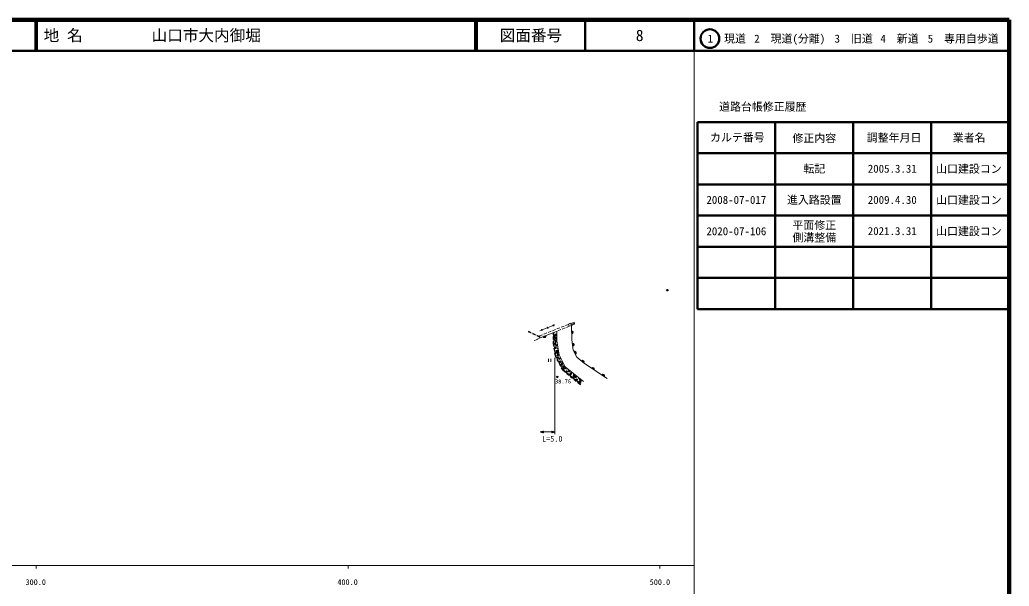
# Model space of a CAD drawing. Units: millimetres on the paper, with parts at other scales. Extents: x 40 to 680, y 20 to 380.
# Drawn here: x 362.7 to 680, y 198.4 to 380 of the extents above; entities that cross this region are included whole.
import ezdxf
from ezdxf.enums import TextEntityAlignment as Align

# ---------------------------------------------------------------- set-up
doc = ezdxf.new("R2010")
doc.units = ezdxf.units.MM
doc.header["$PDMODE"] = 32
doc.header["$PDSIZE"] = 0.5
for name, color, linetype, lineweight in [('M-BGD', 7, 'Continuous', 13), ('M-STR-HTXT', 7, 'Continuous', 13), ('M-TTL', 2, 'Continuous', 140), ('M-TTL-BAND', 7, 'Continuous', 13), ('M-TTL-FRAM', 2, 'Continuous', 50), ('M-TTL-LINE', 7, 'Continuous', 50)]:
    doc.layers.add(name, color=color, linetype=linetype, lineweight=lineweight)
doc.layers.add('M-OTRS', color=6, linetype='Continuous')
doc.layers.add('M-TTL-TXT', color=7, linetype='Continuous')
doc.styles.add('ＭＳ ゴシック', font='')
doc.styles.get('ＭＳ ゴシック').set_extended_font_data('MS Gothic')

msp = doc.modelspace()

# ---------------------------------------------------------------- linework, layer by layer
at = {"layer": 'M-BGD'}
for p, q in [((538.632, 282.44), (539.354, 282.743)), ((538.944, 281.697), (538.632, 282.44)), ((539.354, 282.743), (539.665, 282)), ((539.418, 282.589), (540.575, 283.082)), ((539.544, 282.289), (540.715, 282.763)), ((539.665, 282), (540.745, 282.453)), ((525.731, 279.925), (526.739, 279.457)), ((525.832, 280.144), (526.722, 279.731)), ((527.175, 279.521), (528.082, 279.1)), ((527.193, 279.246), (528.1, 278.825)), ((529.522, 280.3), (529.988, 280.48)), ((533.936, 279.747), (529.598, 278.058)), ((530.268, 280.588), (531.854, 281.2)), ((531.695, 279.561), (530.765, 279.194)), ((532.134, 281.308), (533.72, 281.92)), ((533.09, 280.112), (532.16, 279.745)), ((534.486, 280.663), (533.555, 280.296)), ((533.737, 279.67), (533.753, 278.942)), ((534.809, 280.087), (533.936, 279.747)), ((533.936, 279.747), (534.011, 276.23)), ((534, 282.028), (534.293, 282.141)), ((534.948, 280.141), (534.992, 277.051)), ((535.881, 281.214), (534.951, 280.847)), ((536.207, 280.631), (535.275, 280.269)), ((537.276, 281.765), (536.346, 281.398)), ((537.605, 281.176), (536.673, 280.813)), ((538.683, 282.321), (537.741, 281.949)), ((538.944, 281.697), (538.071, 281.357)), ((539.665, 282), (538.944, 281.697)), ((528.101, 277.299), (527.648, 277.12)), ((528.787, 277.57), (528.333, 277.391)), ((528.536, 278.889), (529.425, 278.476)), ((528.553, 278.615), (529.562, 278.146)), ((529.085, 277.749), (528.787, 277.57)), ((529.598, 278.058), (529.3, 277.878)), ((530.3, 279.01), (529.358, 278.638)), ((529.598, 278.058), (529.358, 278.638)), ((533.764, 278.442), (533.785, 277.442)), ((533.796, 276.942), (533.811, 276.214)), ((533.811, 276.214), (533.949, 275.214)), ((534.011, 276.23), (534.555, 272.295)), ((534.992, 277.051), (535.661, 272.556)), ((534.018, 274.719), (534.155, 273.728)), ((534.223, 273.233), (534.361, 272.233)), ((532.225, 271.315), (532.225, 270.315)), ((532.975, 270.315), (532.975, 271.315)), ((534.361, 272.233), (534.738, 271.515)), ((534.555, 272.295), (536.898, 267.826)), ((534.97, 271.072), (535.434, 270.187)), ((535.661, 272.556), (537.656, 268.707)), ((535.667, 269.744), (536.131, 268.858)), ((536.363, 268.415), (536.74, 267.697)), ((536.74, 267.697), (537.693, 266.912)), ((536.898, 267.826), (542.632, 263.101)), ((537.656, 268.707), (543.466, 263.995)), ((538.079, 266.594), (538.851, 265.958)), ((539.237, 265.64), (540.008, 265.004)), ((540.394, 264.686), (541.166, 264.05)), ((541.552, 263.732), (542.505, 262.947))]:
    msp.add_line(p, q, dxfattribs=at)
for points in [[(542.632, 263.101), (536.898, 267.826), (534.555, 272.295), (534.011, 276.23), (533.936, 279.747)], [(534.948, 280.141), (534.992, 277.051), (535.661, 272.556), (537.656, 268.707), (543.466, 263.995)], [(551.038, 264.986), (543.81, 269.77), (541.367, 271.795), (540.193, 274.062), (539.75, 277.384), (539.665, 282)]]:
    msp.add_lwpolyline(points, dxfattribs=at)
for centre, radius in [((530.128, 280.534), 0.15), ((531.994, 281.254), 0.15), ((533.86, 281.974), 0.15), ((535.08, 265.481), 0.25), ((535.08, 265.481), 0.2), ((535.08, 265.481), 0.15), ((535.08, 265.481), 0.1), ((535.08, 265.481), 0.05), ((535.08, 265.481), 0.02)]:
    msp.add_circle(centre, radius, dxfattribs=at)
for centre, radius, start, end in [((539.706, 279.788), 0.5, 271.05145, 91.05145), ((539.706, 279.788), 0.4, 271.05145, 91.05145), ((539.706, 279.788), 0.3, 271.05145, 91.05145), ((539.706, 279.788), 0.2, 271.05145, 91.05145), ((539.706, 279.788), 0.1, 271.05145, 91.05145), ((539.706, 279.788), 0.1, 271.05145, 91.05145), ((530.996, 278.602), 0.5, 201.27877, 21.27877), ((530.996, 278.602), 0.4, 201.27877, 21.27877), ((530.996, 278.602), 0.3, 201.27877, 21.27877), ((530.996, 278.602), 0.2, 201.27877, 21.27877), ((530.996, 278.602), 0.1, 201.27877, 21.27877), ((530.996, 278.602), 0.1, 201.27877, 21.27877), ((534.983, 277.641), 0.25, 90.81212, 270.81212), ((539.961, 275.802), 0.5, 277.59728, 97.59728), ((539.961, 275.802), 0.4, 277.59728, 97.59728), ((539.961, 275.802), 0.3, 277.59728, 97.59728), ((535.36, 274.579), 0.25, 98.47515, 278.47515), ((539.961, 275.802), 0.2, 277.59728, 97.59728), ((539.961, 275.802), 0.1, 277.59728, 97.59728), ((539.961, 275.802), 0.1, 277.59728, 97.59728), ((540.604, 273.268), 0.5, 297.38084, 117.38084), ((540.604, 273.268), 0.4, 297.38084, 117.38084), ((540.677, 273.127), 0.5, 297.38084, 117.38084), ((540.604, 273.268), 0.3, 297.38084, 117.38084), ((540.677, 273.127), 0.4, 297.38084, 117.38084), ((540.604, 273.268), 0.2, 297.38084, 117.38084), ((540.677, 273.127), 0.3, 297.38084, 117.38084), ((540.604, 273.268), 0.1, 297.38084, 117.38084), ((540.604, 273.268), 0.1, 297.38084, 117.38084), ((540.677, 273.127), 0.2, 297.38084, 117.38084), ((540.677, 273.127), 0.1, 297.38084, 117.38084), ((540.677, 273.127), 0.1, 297.38084, 117.38084), ((536.812, 270.337), 0.25, 117.39956, 297.39956), ((543.169, 270.301), 0.5, 320.34333, 140.34333), ((543.169, 270.301), 0.4, 320.34333, 140.34333), ((543.169, 270.301), 0.3, 320.34333, 140.34333), ((543.169, 270.301), 0.2, 320.34333, 140.34333), ((543.169, 270.301), 0.1, 320.34333, 140.34333), ((543.169, 270.301), 0.1, 320.34333, 140.34333), ((538.277, 268.204), 0.25, 140.95589, 320.95589), ((546.451, 268.021), 0.5, 326.49826, 146.49826), ((546.451, 268.021), 0.4, 326.49826, 146.49826), ((546.451, 268.021), 0.3, 326.49826, 146.49826), ((546.451, 268.021), 0.2, 326.49826, 146.49826), ((546.451, 268.021), 0.1, 326.49826, 146.49826), ((546.451, 268.021), 0.1, 326.49826, 146.49826), ((542.161, 265.054), 0.25, 140.95589, 320.95589), ((549.787, 265.814), 0.5, 326.49826, 146.49826), ((549.787, 265.814), 0.4, 326.49826, 146.49826), ((549.787, 265.814), 0.3, 326.49826, 146.49826), ((549.787, 265.814), 0.2, 326.49826, 146.49826), ((549.787, 265.814), 0.1, 326.49826, 146.49826), ((549.787, 265.814), 0.1, 326.49826, 146.49826)]:
    msp.add_arc(centre, radius, start, end, dxfattribs=at)
for p in [(534.601, 278.965), (534.091, 278.675), (534.251, 277.416), (534.391, 276.117), (534.431, 278.116), (534.661, 276.877), (534.541, 274.798), (534.661, 273.219), (534.751, 275.618), (535.001, 273.819), (535.2, 273.199), (535.22, 272.5), (535.23, 271.74), (535.8, 271.351), (535.96, 270.381), (536.699, 269.732), (536.45, 269.392), (537.009, 268.832), (537.049, 268.153), (537.519, 268.263), (538.128, 267.224), (538.828, 267.304), (539.278, 266.404), (539.517, 266.654), (535.08, 265.481), (540.327, 265.435), (540.427, 265.965), (541.016, 265.475), (541.346, 264.575), (542.136, 263.896), (542.475, 264.506), (542.505, 263.956)]:
    msp.add_point(p, dxfattribs=at)
at = {"layer": 'M-OTRS'}
msp.add_point((570.382, 293.284), dxfattribs=at)
at = {"layer": 'M-STR-HTXT'}
for p, q in [((534.293, 271.568), (534.293, 247.108)), ((529.648, 247.823), (530.648, 248.123)), ((529.648, 247.823), (530.648, 247.523)), ((529.648, 247.823), (530.648, 247.823)), ((530.648, 247.883), (529.848, 247.883)), ((530.648, 247.763), (529.848, 247.763)), ((530.048, 247.943), (530.648, 247.943)), ((530.048, 247.703), (530.648, 247.703)), ((530.648, 248.003), (530.248, 248.003)), ((530.648, 247.643), (530.248, 247.643)), ((530.448, 248.063), (530.648, 248.063)), ((530.448, 247.583), (530.648, 247.583)), ((530.648, 247.523), (530.648, 248.123)), ((530.648, 247.823), (533.293, 247.823)), ((534.293, 247.823), (533.293, 248.123)), ((533.293, 248.123), (533.293, 247.523)), ((533.493, 248.063), (533.293, 248.063)), ((533.293, 248.003), (533.693, 248.003)), ((533.893, 247.943), (533.293, 247.943)), ((533.293, 247.883), (534.093, 247.883)), ((534.293, 247.823), (533.293, 247.523)), ((534.293, 247.823), (533.293, 247.823)), ((533.293, 247.763), (534.093, 247.763)), ((533.893, 247.703), (533.293, 247.703)), ((533.293, 247.643), (533.693, 247.643)), ((533.493, 247.583), (533.293, 247.583))]:
    msp.add_line(p, q, dxfattribs=at)
at = {"layer": 'M-TTL'}
for p, q in [((680, 380), (40, 380)), ((680, 20), (680, 380))]:
    msp.add_line(p, q, dxfattribs=at)
at = {"layer": 'M-TTL-BAND'}
for p, q in [((579, 20), (579, 370)), ((40, 205), (579, 205)), ((368, 205), (368, 204)), ((468, 205), (468, 204)), ((568, 205), (568, 204))]:
    msp.add_line(p, q, dxfattribs=at)
at = {"layer": 'M-TTL-FRAM'}
for p, q in [((580, 347.197), (580, 287.197)), ((580, 347.197), (680, 347.197)), ((580, 287.197), (680, 287.197))]:
    msp.add_line(p, q, dxfattribs=at)
at = {"layer": 'M-TTL-LINE'}
for p, q in [((367.75, 380), (367.75, 370)), ((368.25, 380), (368.25, 370)), ((508.747, 380), (508.747, 370)), ((509.247, 380), (509.247, 370)), ((543.997, 380), (543.997, 370)), ((579, 380), (579, 370)), ((40, 370), (680, 370)), ((605, 347.197), (605, 287.197)), ((630, 347.197), (630, 287.197)), ((655, 347.197), (655, 287.197)), ((580, 337.197), (680, 337.197)), ((580, 327.197), (680, 327.197)), ((580, 317.197), (680, 317.197)), ((580, 307.197), (680, 307.197)), ((580, 297.197), (680, 297.197))]:
    msp.add_line(p, q, dxfattribs=at)
msp.add_circle((584.031, 373.958), 3, dxfattribs=at)

# ---------------------------------------------------------------- texts
at = {"layer": 'M-BGD', "style": 'ＭＳ ゴシック'}
msp.add_text('38.76', height=1.32, dxfattribs=at).set_placement((536.924, 264.042), align=Align.MIDDLE_CENTER)
at = {"layer": 'M-STR-HTXT', "style": 'ＭＳ ゴシック'}
msp.add_text('L=5.0', height=1.833, dxfattribs=at).set_placement((533.485, 245.65), align=Align.MIDDLE_CENTER)
at = {"layer": 'M-TTL-BAND', "style": 'ＭＳ ゴシック'}
for s, p in [('300.0', (367.844, 198.195)), ('400.0', (467.844, 198.195)), ('500.0', (568, 198.195))]:
    msp.add_text(s, height=1.833, dxfattribs=at).set_placement(p, align=Align.BOTTOM_CENTER)
at = {"layer": 'M-TTL-TXT', "style": 'ＭＳ ゴシック'}
for s, p in [('地 名', (370.38, 375)), ('山口市大内御堀', (405.024, 375))]:
    msp.add_text(s, height=3.666, dxfattribs=at).set_placement(p, align=Align.MIDDLE_LEFT)
for s, height, p in [('図面番号', 3.666, (526.622, 375)), ('8', 3.666, (561.497, 375)), ('1\u3000現道', 2.566, (589.448, 373.958)), ('2\u3000現道(分離)', 2.566, (609.619, 373.958)), ('3\u3000旧道', 2.566, (630.121, 373.958)), ('4\u3000新道', 2.566, (644.824, 373.958)), ('5\u3000専用自歩道', 2.566, (665.228, 373.958)), ('道路台帳修正履歴', 2.566, (600.968, 352.113)), ('カルテ番号', 2.566, (592.839, 342.277)), ('修正内容', 2.566, (617.509, 342.023)), ('調整年月日', 2.566, (643.089, 342.197)), ('業者名', 2.566, (667.134, 342.197)), ('転記', 2.566, (617.5, 332.245)), ('2005.3.31', 2.566, (642.5, 332.245)), ('山口建設コン', 2.566, (667.077, 332.189)), ('進入路設置', 2.566, (617.5, 322.245)), ('山口建設コン', 2.566, (667.077, 322.189)), ('2008-07-017', 2.566, (592.5, 322.245)), ('2009.4.30', 2.566, (642.5, 322.245)), ('平面修正', 2.566, (617.5, 314.14)), ('2020-07-106', 2.566, (592.5, 312.197)), ('側溝整備', 2.566, (617.5, 310.163)), ('2021.3.31', 2.566, (642.5, 312.245)), ('山口建設コン', 2.566, (667.077, 312.189))]:
    msp.add_text(s, height=height, dxfattribs=at).set_placement(p, align=Align.MIDDLE_CENTER)

doc.saveas('drawing.dxf')
